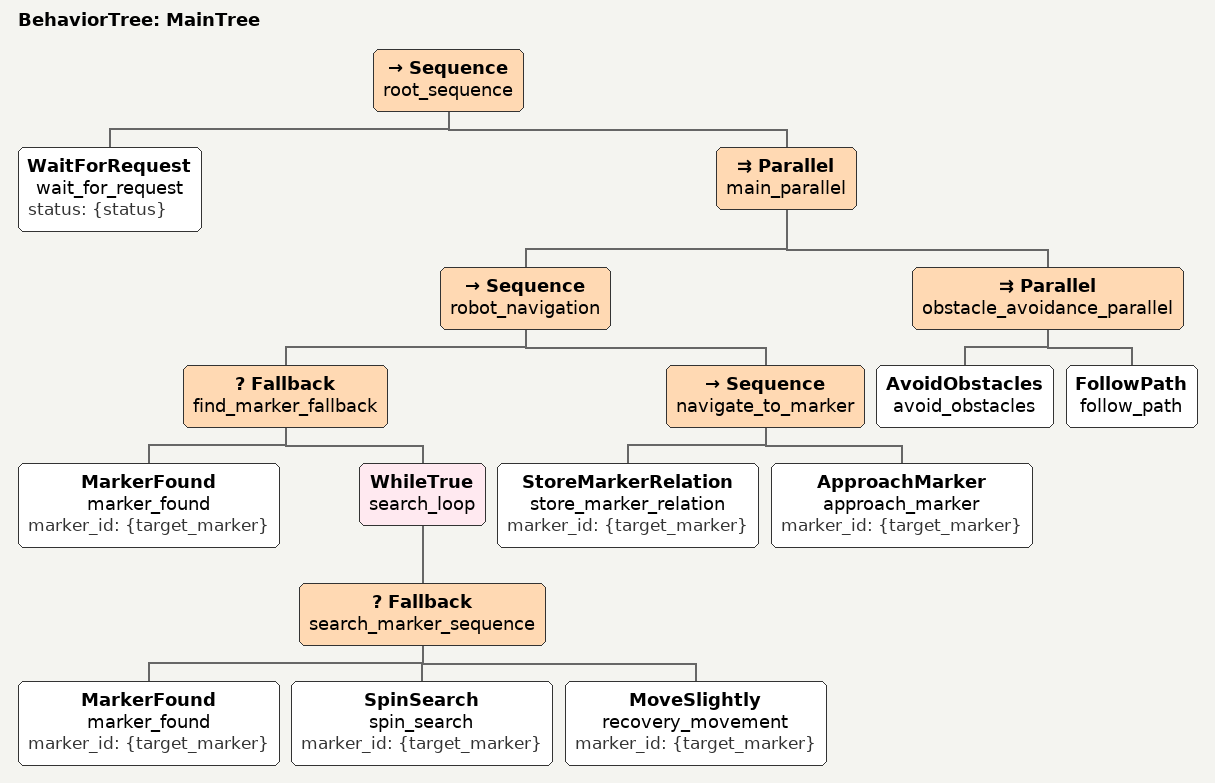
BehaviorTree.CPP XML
<root BTCPP_format="4">
  <BehaviorTree ID="MainTree">
    <Sequence name="root_sequence">
      <!-- Wait until a request is received from GUI -->
      <WaitForRequest name="wait_for_request" status="{status}"/>

      <Parallel name="main_parallel">
        <Sequence name="robot_navigation">
          <Fallback name="find_marker_fallback">
            <MarkerFound name="marker_found" marker_id="{target_marker}"/>
            <WhileTrue name="search_loop">
              <Fallback name="search_marker_sequence">
                <MarkerFound name="marker_found" marker_id="{target_marker}"/>
                <SpinSearch name="spin_search" marker_id="{target_marker}"/>
                <MoveSlightly name="recovery_movement" marker_id="{target_marker}"/>
              </Fallback>
            </WhileTrue>
          </Fallback>

          <Sequence name="navigate_to_marker">
            <StoreMarkerRelation name="store_marker_relation" marker_id="{target_marker}"/>
            <ApproachMarker name="approach_marker" marker_id="{target_marker}"/>
          </Sequence>
        </Sequence>

        <Parallel name="obstacle_avoidance_parallel">
          <AvoidObstacles name="avoid_obstacles"/>
          <FollowPath name="follow_path"/>
        </Parallel>
      </Parallel>
    </Sequence>
  </BehaviorTree>
</root>
